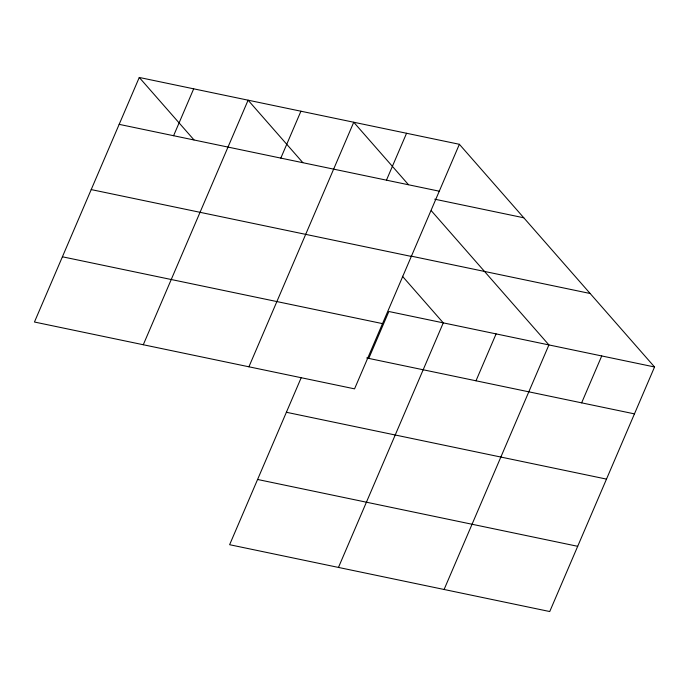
<?xml version="1.0" encoding="UTF-8"?>
<svg xmlns="http://www.w3.org/2000/svg" width="689" height="689" viewBox="0 0 689 689"><rect width="100%" height="100%" fill="white"/><g stroke="black" fill="none" stroke-linecap="round" stroke-linejoin="round"><path stroke-width="1.03" d="M139.264 77.461L34.45 322.021L354.559 388.854L459.374 144.294L139.264 77.461L193.979 139.884M173.585 135.724L193.687 88.821M143.286 344.741L248.1 100.189L302.815 162.613M280.819 158.108L300.921 111.213M248.918 366.798L353.741 122.246L408.448 184.669M301.214 377.675L229.626 544.706L549.736 611.539L654.55 366.979L459.374 144.294M386.46 180.165L406.562 133.27M368.761 358.401L388.863 311.506L654.55 366.979M338.463 567.426L443.277 322.865L402.419 276.246M475.996 380.793L496.097 333.898M444.095 589.483L548.918 344.922L431.28 210.713M581.637 402.85L601.73 355.955M119.171 124.356L439.272 191.197M434.716 199.19L523.786 217.784M410.98 256.084L590.146 293.497M91.215 189.587L411.316 256.42M62.406 256.79L382.516 323.623M366.669 357.97L634.448 413.874M286.383 412.272L606.492 479.105M257.583 479.475L577.692 546.308"/></g></svg>
